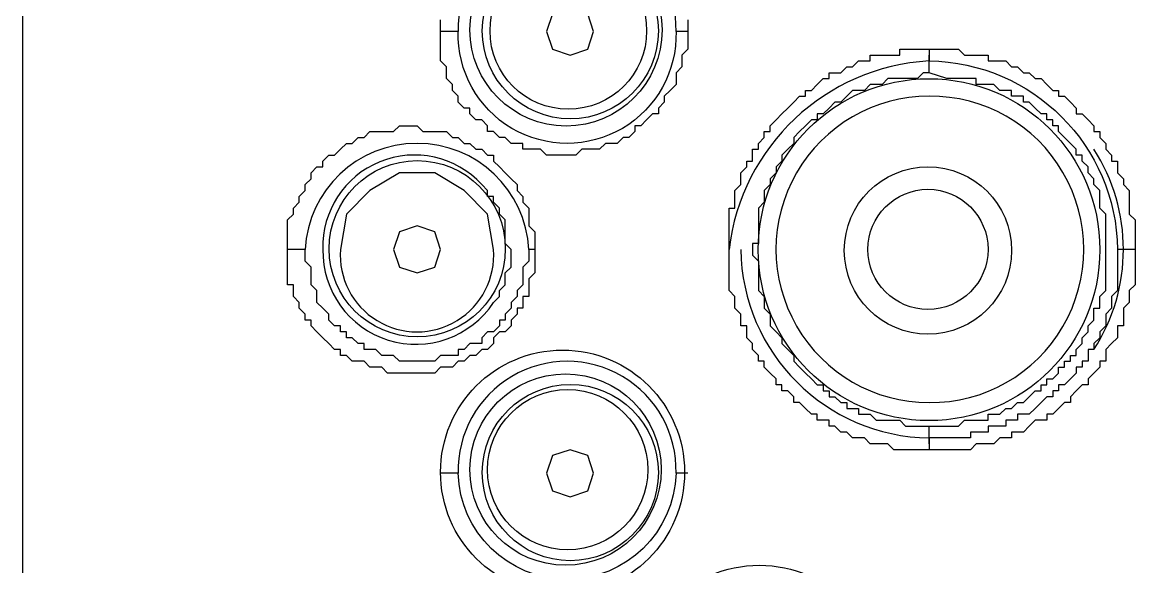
# Model space of a CAD drawing. Extents: x -1585 to -1165, y -4178 to -3881.
# Drawn here: x -1415.66 to -1409.94, y -3987.14 to -3984.39 of the extents above; entities that cross this region are included whole.
import ezdxf

# ---------------------------------------------------------------- set-up
doc = ezdxf.new("R2010")
doc.units = 0
doc.header["$LTSCALE"] = 7
doc.layers.add('DWG', color=7, linetype='CONTINUOUS')

msp = doc.modelspace()

# ---------------------------------------------------------------- linework, layer by layer
at = {"layer": 'DWG'}
for points in [[(-1406.4663, -4033.5221), (-1406.4663, -3967.1796), (-1415.6591, -3967.1796), (-1415.6591, -4033.5221)], [(-1412.7733, -3984.4346), (-1412.8031, -3984.3453), (-1412.8923, -3984.3156), (-1412.9816, -3984.3453), (-1413.0113, -3984.4346), (-1412.9816, -3984.5238), (-1412.8923, -3984.5536), (-1412.8031, -3984.5238)], [(-1412.0891, -3985.5353), (-1412.0891, -3985.4758), (-1412.0891, -3985.4461), (-1412.0891, -3985.4163), (-1412.0891, -3985.3866), (-1412.0891, -3985.3568), (-1412.0891, -3985.3271), (-1412.0593, -3985.3271), (-1412.0593, -3985.2973), (-1412.0593, -3985.2676), (-1412.0593, -3985.2378), (-1412.0296, -3985.2081), (-1412.0296, -3985.1783), (-1412.0296, -3985.1486), (-1411.9998, -3985.1188), (-1411.9998, -3985.0891), (-1411.9701, -3985.0891), (-1411.9701, -3985.0593), (-1411.9701, -3985.0296), (-1411.9403, -3985.0296), (-1411.9403, -3984.9998), (-1411.9106, -3984.9701), (-1411.9106, -3984.9403), (-1411.8808, -3984.9403), (-1411.8808, -3984.9106), (-1411.8511, -3984.8808), (-1411.8213, -3984.8511), (-1411.7916, -3984.8213), (-1411.7618, -3984.7916), (-1411.7321, -3984.7618), (-1411.7023, -3984.7618), (-1411.7023, -3984.7321), (-1411.6726, -3984.7321), (-1411.6428, -3984.7023), (-1411.6131, -3984.6726), (-1411.5833, -3984.6726), (-1411.5833, -3984.6428), (-1411.5536, -3984.6428), (-1411.5238, -3984.6428), (-1411.4941, -3984.6131), (-1411.4643, -3984.6131), (-1411.4346, -3984.5833), (-1411.4048, -3984.5833), (-1411.3751, -3984.5833), (-1411.3751, -3984.5536), (-1411.3453, -3984.5536), (-1411.3156, -3984.5536), (-1411.2858, -3984.5536), (-1411.2561, -3984.5536), (-1411.2263, -3984.5536), (-1411.2263, -3984.5238), (-1411.1966, -3984.5238), (-1411.1668, -3984.5238), (-1411.1073, -3984.5238), (-1411.0776, -3984.5238), (-1411.0181, -3984.5238), (-1410.9586, -3984.5238), (-1410.9288, -3984.5238), (-1410.8991, -3984.5536), (-1410.8693, -3984.5536), (-1410.8396, -3984.5536), (-1410.8098, -3984.5536), (-1410.7801, -3984.5536), (-1410.7801, -3984.5833), (-1410.7503, -3984.5833), (-1410.7206, -3984.5833), (-1410.6908, -3984.5833), (-1410.6611, -3984.6131), (-1410.6313, -3984.6131), (-1410.6016, -3984.6428), (-1410.5718, -3984.6428), (-1410.5421, -3984.6726), (-1410.5123, -3984.6726), (-1410.4826, -3984.7023), (-1410.4528, -3984.7321), (-1410.4231, -3984.7321), (-1410.4231, -3984.7618), (-1410.3933, -3984.7618), (-1410.3636, -3984.7916), (-1410.3338, -3984.8213), (-1410.3338, -3984.8511), (-1410.3041, -3984.8511), (-1410.2743, -3984.8808), (-1410.2446, -3984.9106), (-1410.2446, -3984.9403), (-1410.2148, -3984.9403), (-1410.2148, -3984.9701), (-1410.1851, -3984.9998), (-1410.1851, -3985.0296), (-1410.1553, -3985.0593), (-1410.1553, -3985.0891), (-1410.1256, -3985.0891), (-1410.1256, -3985.1188), (-1410.1256, -3985.1486), (-1410.0958, -3985.1783), (-1410.0958, -3985.2081), (-1410.0661, -3985.2378), (-1410.0661, -3985.2676), (-1410.0661, -3985.2973), (-1410.0661, -3985.3271), (-1410.0661, -3985.3568), (-1410.0363, -3985.3866), (-1410.0363, -3985.4163), (-1410.0363, -3985.4461), (-1410.0363, -3985.4758), (-1410.0363, -3985.5353), (-1410.0363, -3985.5948), (-1410.0363, -3985.6543), (-1410.0363, -3985.6841), (-1410.0363, -3985.7138), (-1410.0661, -3985.7436), (-1410.0661, -3985.7733), (-1410.0661, -3985.8031), (-1410.0958, -3985.8328), (-1410.0958, -3985.8626), (-1410.0958, -3985.8923), (-1410.0958, -3985.9221), (-1410.1256, -3985.9221), (-1410.1256, -3985.9518), (-1410.1256, -3985.9816), (-1410.1553, -3986.0113), (-1410.1851, -3986.0411), (-1410.1851, -3986.0708), (-1410.1851, -3986.1006), (-1410.2148, -3986.1006), (-1410.2148, -3986.1303), (-1410.2446, -3986.1601), (-1410.2743, -3986.1898), (-1410.2743, -3986.2196), (-1410.3041, -3986.2196), (-1410.3338, -3986.2493), (-1410.3636, -3986.2791), (-1410.3636, -3986.3088), (-1410.3933, -3986.3088), (-1410.4231, -3986.3386), (-1410.4528, -3986.3683), (-1410.4826, -3986.3683), (-1410.4826, -3986.3981), (-1410.5123, -3986.3981), (-1410.5421, -3986.3981), (-1410.5718, -3986.4278), (-1410.6016, -3986.4576), (-1410.6313, -3986.4576), (-1410.6611, -3986.4576), (-1410.6611, -3986.4873), (-1410.6908, -3986.4873), (-1410.7206, -3986.4873), (-1410.7503, -3986.5171), (-1410.7801, -3986.5171), (-1410.8098, -3986.5171), (-1410.8396, -3986.5171), (-1410.8693, -3986.5468), (-1410.8991, -3986.5468), (-1410.9288, -3986.5468), (-1410.9586, -3986.5468), (-1411.0181, -3986.5468), (-1411.0776, -3986.5468), (-1411.1073, -3986.5468), (-1411.1668, -3986.5468), (-1411.1966, -3986.5468), (-1411.2263, -3986.5468), (-1411.2561, -3986.5468), (-1411.2858, -3986.5171), (-1411.3156, -3986.5171), (-1411.3453, -3986.5171), (-1411.3751, -3986.5171), (-1411.4048, -3986.4873), (-1411.4346, -3986.4873), (-1411.4643, -3986.4873), (-1411.4941, -3986.4576), (-1411.5238, -3986.4576), (-1411.5536, -3986.4278), (-1411.5833, -3986.4278), (-1411.5833, -3986.3981), (-1411.6131, -3986.3981), (-1411.6428, -3986.3981), (-1411.6428, -3986.3683), (-1411.6726, -3986.3683), (-1411.7023, -3986.3386), (-1411.7321, -3986.3088), (-1411.7618, -3986.3088), (-1411.7618, -3986.2791), (-1411.7916, -3986.2493), (-1411.8213, -3986.2493), (-1411.8213, -3986.2196), (-1411.8511, -3986.2196), (-1411.8511, -3986.1898), (-1411.8808, -3986.1601), (-1411.9106, -3986.1303), (-1411.9106, -3986.1006), (-1411.9403, -3986.1006), (-1411.9403, -3986.0708), (-1411.9701, -3986.0411), (-1411.9701, -3986.0113), (-1411.9998, -3985.9816), (-1411.9998, -3985.9518), (-1411.9998, -3985.9221), (-1412.0296, -3985.9221), (-1412.0296, -3985.8923), (-1412.0296, -3985.8626), (-1412.0593, -3985.8328), (-1412.0593, -3985.8031), (-1412.0593, -3985.7733), (-1412.0891, -3985.7436), (-1412.0891, -3985.7138), (-1412.0891, -3985.6841), (-1412.0891, -3985.6543), (-1412.0891, -3985.5948)], [(-1411.0776, -3986.4278), (-1411.0181, -3986.4278), (-1410.9883, -3986.4278), (-1410.9288, -3986.4278), (-1410.8991, -3986.3981), (-1410.8693, -3986.3981), (-1410.8396, -3986.3981), (-1410.8098, -3986.3981), (-1410.7801, -3986.3981), (-1410.7801, -3986.3683), (-1410.7503, -3986.3683), (-1410.7206, -3986.3683), (-1410.6908, -3986.3386), (-1410.6611, -3986.3386), (-1410.6313, -3986.3088), (-1410.6016, -3986.3088), (-1410.5718, -3986.2791), (-1410.5421, -3986.2493), (-1410.5123, -3986.2493), (-1410.5123, -3986.2196), (-1410.4826, -3986.2196), (-1410.4826, -3986.1898), (-1410.4528, -3986.1898), (-1410.4231, -3986.1601), (-1410.4231, -3986.1303), (-1410.3933, -3986.1303), (-1410.3933, -3986.1006), (-1410.3636, -3986.1006), (-1410.3636, -3986.0708), (-1410.3338, -3986.0708), (-1410.3338, -3986.0411), (-1410.3041, -3986.0113), (-1410.3041, -3985.9816), (-1410.2743, -3985.9518), (-1410.2743, -3985.9221), (-1410.2446, -3985.8923), (-1410.2446, -3985.8626), (-1410.2446, -3985.8328), (-1410.2148, -3985.8328), (-1410.2148, -3985.8031), (-1410.2148, -3985.7733), (-1410.1851, -3985.7436), (-1410.1851, -3985.7138), (-1410.1851, -3985.6841), (-1410.1851, -3985.6543), (-1410.1851, -3985.6246), (-1410.1851, -3985.5948), (-1410.1851, -3985.5651), (-1410.1851, -3985.5353), (-1410.1851, -3985.5056), (-1410.1851, -3985.4758), (-1410.1851, -3985.4461), (-1410.1851, -3985.4163), (-1410.1851, -3985.3866), (-1410.1851, -3985.3568), (-1410.2148, -3985.3271), (-1410.2148, -3985.2973), (-1410.2148, -3985.2676), (-1410.2148, -3985.2378), (-1410.2446, -3985.2081), (-1410.2446, -3985.1783), (-1410.2743, -3985.1486), (-1410.2743, -3985.1188), (-1410.3041, -3985.0891), (-1410.3041, -3985.0593), (-1410.3338, -3985.0593), (-1410.3338, -3985.0296), (-1410.3636, -3984.9998), (-1410.3933, -3984.9701), (-1410.4231, -3984.9403), (-1410.4231, -3984.9106), (-1410.4528, -3984.9106), (-1410.4528, -3984.8808), (-1410.4826, -3984.8808), (-1410.4826, -3984.8511), (-1410.5123, -3984.8511), (-1410.5421, -3984.8213), (-1410.5718, -3984.7916), (-1410.6016, -3984.7916), (-1410.6016, -3984.7618), (-1410.6313, -3984.7618), (-1410.6611, -3984.7618), (-1410.6611, -3984.7321), (-1410.6908, -3984.7321), (-1410.7206, -3984.7321), (-1410.7503, -3984.7023), (-1410.7801, -3984.7023), (-1410.8098, -3984.7023), (-1410.8396, -3984.7023), (-1410.8396, -3984.6726), (-1410.8991, -3984.6726), (-1410.9288, -3984.6726), (-1410.9883, -3984.6726), (-1411.0776, -3984.6428), (-1411.1073, -3984.6428), (-1411.1371, -3984.6726), (-1411.1966, -3984.6726), (-1411.2263, -3984.6726), (-1411.2561, -3984.6726), (-1411.2858, -3984.6726), (-1411.3156, -3984.7023), (-1411.3453, -3984.7023), (-1411.3751, -3984.7023), (-1411.4048, -3984.7321), (-1411.4346, -3984.7321), (-1411.4643, -3984.7321), (-1411.4941, -3984.7618), (-1411.5238, -3984.7916), (-1411.5536, -3984.7916), (-1411.5833, -3984.8213), (-1411.6131, -3984.8511), (-1411.6428, -3984.8511), (-1411.6428, -3984.8808), (-1411.6726, -3984.8808), (-1411.7023, -3984.9106), (-1411.7321, -3984.9403), (-1411.7618, -3984.9701), (-1411.7618, -3984.9998), (-1411.7916, -3985.0296), (-1411.8213, -3985.0593), (-1411.8213, -3985.0891), (-1411.8511, -3985.1188), (-1411.8511, -3985.1486), (-1411.8808, -3985.1783), (-1411.8808, -3985.2081), (-1411.9106, -3985.2378), (-1411.9106, -3985.2676), (-1411.9106, -3985.2973), (-1411.9403, -3985.3271), (-1411.9403, -3985.3568), (-1411.9403, -3985.3866), (-1411.9403, -3985.4163), (-1411.9403, -3985.4461), (-1411.9403, -3985.4758), (-1411.9403, -3985.5056), (-1411.9701, -3985.5056), (-1411.9701, -3985.5353), (-1411.9701, -3985.5651), (-1411.9403, -3985.5948), (-1411.9403, -3985.6246), (-1411.9403, -3985.6543), (-1411.9403, -3985.6841), (-1411.9403, -3985.7138), (-1411.9403, -3985.7436), (-1411.9106, -3985.7733), (-1411.9106, -3985.8031), (-1411.9106, -3985.8328), (-1411.8808, -3985.8626), (-1411.8808, -3985.8923), (-1411.8808, -3985.9221), (-1411.8511, -3985.9518), (-1411.8213, -3985.9816), (-1411.8213, -3986.0113), (-1411.7916, -3986.0411), (-1411.7618, -3986.0708), (-1411.7618, -3986.1006), (-1411.7321, -3986.1303), (-1411.7023, -3986.1601), (-1411.6726, -3986.1898), (-1411.6428, -3986.2196), (-1411.6131, -3986.2196), (-1411.6131, -3986.2493), (-1411.5833, -3986.2493), (-1411.5833, -3986.2791), (-1411.5536, -3986.2791), (-1411.5238, -3986.3088), (-1411.4941, -3986.3088), (-1411.4941, -3986.3386), (-1411.4643, -3986.3386), (-1411.4346, -3986.3386), (-1411.4346, -3986.3683), (-1411.4048, -3986.3683), (-1411.3751, -3986.3683), (-1411.3453, -3986.3981), (-1411.3156, -3986.3981), (-1411.2858, -3986.3981), (-1411.2263, -3986.3981), (-1411.1966, -3986.4278), (-1411.1371, -3986.4278)], [(-1414.3203, -3985.5353), (-1414.3203, -3985.5056), (-1414.3203, -3985.4758), (-1414.3203, -3985.4461), (-1414.3203, -3985.4163), (-1414.3203, -3985.3866), (-1414.2906, -3985.3568), (-1414.2906, -3985.3271), (-1414.2608, -3985.2973), (-1414.2608, -3985.2676), (-1414.2311, -3985.2378), (-1414.2311, -3985.2081), (-1414.2013, -3985.1783), (-1414.2013, -3985.1486), (-1414.1716, -3985.1188), (-1414.1418, -3985.1188), (-1414.1418, -3985.0891), (-1414.1121, -3985.0593), (-1414.0823, -3985.0593), (-1414.0526, -3985.0296), (-1414.0228, -3984.9998), (-1413.9931, -3984.9998), (-1413.9633, -3984.9701), (-1413.9336, -3984.9701), (-1413.9038, -3984.9403), (-1413.8741, -3984.9403), (-1413.8443, -3984.9403), (-1413.8146, -3984.9403), (-1413.7848, -3984.9403), (-1413.7551, -3984.9106), (-1413.7253, -3984.9106), (-1413.6956, -3984.9106), (-1413.6658, -3984.9106), (-1413.6361, -3984.9403), (-1413.6063, -3984.9403), (-1413.5766, -3984.9403), (-1413.5468, -3984.9403), (-1413.5171, -3984.9403), (-1413.4873, -3984.9701), (-1413.4576, -3984.9701), (-1413.4278, -3984.9998), (-1413.3981, -3984.9998), (-1413.3683, -3985.0296), (-1413.3386, -3985.0296), (-1413.3088, -3985.0593), (-1413.2791, -3985.0593), (-1413.2791, -3985.0891), (-1413.2493, -3985.1188), (-1413.2196, -3985.1486), (-1413.1898, -3985.1783), (-1413.1601, -3985.2081), (-1413.1601, -3985.2378), (-1413.1303, -3985.2676), (-1413.1303, -3985.2973), (-1413.1006, -3985.3271), (-1413.1006, -3985.3568), (-1413.1006, -3985.3866), (-1413.1006, -3985.4163), (-1413.0708, -3985.4461), (-1413.0708, -3985.4758), (-1413.0708, -3985.5056), (-1413.0708, -3985.5353), (-1413.0708, -3985.5651), (-1413.0708, -3985.6246), (-1413.0708, -3985.6543), (-1413.1006, -3985.6841), (-1413.1006, -3985.7138), (-1413.1006, -3985.7436), (-1413.1006, -3985.7733), (-1413.1303, -3985.7733), (-1413.1303, -3985.8031), (-1413.1303, -3985.8328), (-1413.1601, -3985.8328), (-1413.1601, -3985.8626), (-1413.1898, -3985.8923), (-1413.1898, -3985.9221), (-1413.2196, -3985.9518), (-1413.2493, -3985.9518), (-1413.2791, -3985.9816), (-1413.2791, -3986.0113), (-1413.3088, -3986.0411), (-1413.3386, -3986.0411), (-1413.3683, -3986.0708), (-1413.3981, -3986.0708), (-1413.4278, -3986.1006), (-1413.4576, -3986.1006), (-1413.4873, -3986.1303), (-1413.5171, -3986.1303), (-1413.5468, -3986.1303), (-1413.5766, -3986.1601), (-1413.6063, -3986.1601), (-1413.6361, -3986.1601), (-1413.6658, -3986.1601), (-1413.6956, -3986.1601), (-1413.7253, -3986.1601), (-1413.7551, -3986.1601), (-1413.7848, -3986.1601), (-1413.8146, -3986.1601), (-1413.8443, -3986.1303), (-1413.8741, -3986.1303), (-1413.9038, -3986.1303), (-1413.9336, -3986.1006), (-1413.9633, -3986.1006), (-1413.9931, -3986.1006), (-1414.0228, -3986.0708), (-1414.0526, -3986.0708), (-1414.0526, -3986.0411), (-1414.0823, -3986.0411), (-1414.1121, -3986.0113), (-1414.1418, -3985.9816), (-1414.1716, -3985.9518), (-1414.2013, -3985.9221), (-1414.2013, -3985.8923), (-1414.2311, -3985.8923), (-1414.2311, -3985.8626), (-1414.2608, -3985.8328), (-1414.2608, -3985.8031), (-1414.2906, -3985.7733), (-1414.2906, -3985.7436), (-1414.2906, -3985.7138), (-1414.3203, -3985.7138), (-1414.3203, -3985.6841), (-1414.3203, -3985.6543), (-1414.3203, -3985.6246)], [(-1413.5468, -3985.5353), (-1413.5766, -3985.4461), (-1413.6658, -3985.4163), (-1413.7551, -3985.4461), (-1413.7848, -3985.5353), (-1413.7551, -3985.6246), (-1413.6658, -3985.6543), (-1413.5766, -3985.6246)], [(-1412.7733, -3986.6658), (-1412.8031, -3986.5766), (-1412.8923, -3986.5468), (-1412.9816, -3986.5766), (-1413.0113, -3986.6658), (-1412.9816, -3986.7551), (-1412.8923, -3986.7848), (-1412.8031, -3986.7551)]]:
    msp.add_lwpolyline(points, close=True, dxfattribs=at)
for points in [[(-1412.2973, -3984.3751), (-1412.2973, -3984.4048), (-1412.2973, -3984.4346), (-1412.2973, -3984.4643), (-1412.2973, -3984.4941), (-1412.2973, -3984.5238), (-1412.3271, -3984.5536), (-1412.3271, -3984.5833), (-1412.3271, -3984.6131), (-1412.3568, -3984.6428), (-1412.3568, -3984.6726), (-1412.3568, -3984.7023), (-1412.3866, -3984.7321), (-1412.4163, -3984.7618), (-1412.4163, -3984.7916), (-1412.4461, -3984.8213), (-1412.4461, -3984.8511), (-1412.4758, -3984.8511), (-1412.5056, -3984.8808), (-1412.5353, -3984.9106), (-1412.5651, -3984.9106), (-1412.5651, -3984.9403), (-1412.5948, -3984.9701), (-1412.6246, -3984.9701), (-1412.6543, -3984.9998), (-1412.6841, -3984.9998), (-1412.7138, -3984.9998), (-1412.7436, -3985.0296), (-1412.7733, -3985.0296), (-1412.8031, -3985.0296), (-1412.8328, -3985.0296), (-1412.8626, -3985.0593), (-1412.8923, -3985.0593), (-1412.9221, -3985.0593), (-1412.9518, -3985.0593), (-1412.9816, -3985.0593), (-1413.0113, -3985.0593), (-1413.0411, -3985.0296), (-1413.0708, -3985.0296), (-1413.1006, -3985.0296), (-1413.1303, -3985.0296), (-1413.1303, -3984.9998), (-1413.1601, -3984.9998), (-1413.1898, -3984.9998), (-1413.2196, -3984.9701), (-1413.2493, -3984.9701), (-1413.2791, -3984.9403), (-1413.3088, -3984.9403), (-1413.3088, -3984.9106), (-1413.3386, -3984.8808), (-1413.3683, -3984.8808), (-1413.3981, -3984.8511), (-1413.3981, -3984.8213), (-1413.4278, -3984.8213), (-1413.4576, -3984.7916), (-1413.4576, -3984.7618), (-1413.4873, -3984.7321), (-1413.4873, -3984.7023), (-1413.5171, -3984.6726), (-1413.5171, -3984.6428), (-1413.5171, -3984.6131), (-1413.5468, -3984.5833), (-1413.5468, -3984.5536), (-1413.5468, -3984.5238), (-1413.5468, -3984.4941), (-1413.5468, -3984.4346), (-1413.5468, -3984.4048), (-1413.5468, -3984.3751)], [(-1411.0776, -3984.6428), (-1411.0776, -3984.6131), (-1411.0776, -3984.5833), (-1411.0776, -3984.5536)], [(-1413.0708, -3985.5353), (-1413.1006, -3985.5353), (-1413.1006, -3985.5651), (-1413.1006, -3985.5948), (-1413.1303, -3985.6246), (-1413.1303, -3985.6543), (-1413.1303, -3985.6841), (-1413.1303, -3985.7138), (-1413.1601, -3985.7436), (-1413.1601, -3985.7733), (-1413.1898, -3985.8031), (-1413.1898, -3985.8328), (-1413.2196, -3985.8626), (-1413.2196, -3985.8923), (-1413.2493, -3985.8923), (-1413.2493, -3985.9221), (-1413.2791, -3985.9518), (-1413.3088, -3985.9518), (-1413.3386, -3985.9816), (-1413.3386, -3986.0113), (-1413.3683, -3986.0113), (-1413.3981, -3986.0113), (-1413.4278, -3986.0411), (-1413.4576, -3986.0411), (-1413.4576, -3986.0708), (-1413.4873, -3986.0708), (-1413.5171, -3986.0708), (-1413.5468, -3986.0708), (-1413.5766, -3986.1006), (-1413.6063, -3986.1006), (-1413.6361, -3986.1006), (-1413.6658, -3986.1006), (-1413.6956, -3986.1006), (-1413.7253, -3986.1006), (-1413.7551, -3986.1006), (-1413.7848, -3986.0708), (-1413.8146, -3986.0708), (-1413.8443, -3986.0708), (-1413.8741, -3986.0411), (-1413.9038, -3986.0411), (-1413.9336, -3986.0411), (-1413.9336, -3986.0113), (-1413.9633, -3986.0113), (-1413.9931, -3985.9816), (-1414.0228, -3985.9816), (-1414.0228, -3985.9518), (-1414.0526, -3985.9518), (-1414.0526, -3985.9221), (-1414.0823, -3985.9221), (-1414.1121, -3985.8923), (-1414.1121, -3985.8626), (-1414.1418, -3985.8328), (-1414.1716, -3985.8031), (-1414.1716, -3985.7733), (-1414.1716, -3985.7436), (-1414.2013, -3985.7138), (-1414.2013, -3985.6841), (-1414.2013, -3985.6543), (-1414.2013, -3985.6246), (-1414.2311, -3985.5948), (-1414.2311, -3985.5651), (-1414.2311, -3985.5353), (-1414.2608, -3985.5353), (-1414.2906, -3985.5353), (-1414.3203, -3985.5353)], [(-1410.0363, -3985.5353), (-1410.0661, -3985.5353), (-1410.0958, -3985.5353), (-1410.1256, -3985.5353), (-1410.1256, -3985.5651), (-1410.1256, -3985.5948), (-1410.1256, -3985.6246), (-1410.1256, -3985.6543), (-1410.1256, -3985.6841), (-1410.1256, -3985.7138), (-1410.1256, -3985.7436), (-1410.1553, -3985.7733), (-1410.1553, -3985.8031), (-1410.1553, -3985.8328), (-1410.1851, -3985.8626), (-1410.1851, -3985.8923), (-1410.1851, -3985.9221), (-1410.2148, -3985.9518), (-1410.2148, -3985.9816), (-1410.2446, -3986.0113), (-1410.2446, -3986.0411), (-1410.2743, -3986.0411), (-1410.2743, -3986.0708), (-1410.2743, -3986.1006), (-1410.3041, -3986.1006), (-1410.3041, -3986.1303), (-1410.3338, -3986.1303), (-1410.3338, -3986.1601), (-1410.3636, -3986.1898), (-1410.3933, -3986.2196), (-1410.4231, -3986.2196), (-1410.4231, -3986.2493), (-1410.4528, -3986.2493), (-1410.4528, -3986.2791), (-1410.4826, -3986.2791), (-1410.5123, -3986.3088), (-1410.5421, -3986.3386), (-1410.5718, -3986.3683), (-1410.6016, -3986.3683), (-1410.6313, -3986.3683), (-1410.6313, -3986.3981), (-1410.6611, -3986.3981), (-1410.6908, -3986.3981), (-1410.6908, -3986.4278), (-1410.7206, -3986.4278), (-1410.7503, -3986.4278), (-1410.7801, -3986.4278), (-1410.7801, -3986.4576), (-1410.8098, -3986.4576), (-1410.8396, -3986.4576), (-1410.8693, -3986.4576), (-1410.8693, -3986.4873), (-1410.8991, -3986.4873), (-1410.9288, -3986.4873), (-1410.9586, -3986.4873), (-1410.9883, -3986.4873), (-1411.0181, -3986.4873), (-1411.0478, -3986.4873), (-1411.0776, -3986.4873), (-1411.0776, -3986.5171), (-1411.0776, -3986.5468)], [(-1411.0776, -3986.5171), (-1411.0776, -3986.4873), (-1411.0776, -3986.4576), (-1411.0776, -3986.4278)]]:
    msp.add_lwpolyline(points, dxfattribs=at)
for points in [[(-1412.2973, -3984.4346), (-1412.3271, -3984.4346), (-1412.3568, -3984.4346, -1.027392), (-1413.4576, -3984.4346), (-1413.4873, -3984.4346), (-1413.5171, -3984.4346), (-1413.5468, -3984.4346)], [(-1411.0776, -3984.5238), (-1411.0776, -3984.5536), (-1411.0776, -3984.5833, -0.406591), (-1410.1256, -3985.5353)], [(-1412.2973, -3986.6658), (-1412.3271, -3986.6658), (-1412.3568, -3986.6658, -0.973338), (-1413.4576, -3986.6658), (-1413.4873, -3986.6658), (-1413.5171, -3986.6658), (-1413.5468, -3986.6658)]]:
    msp.add_lwpolyline(points, format="xyb", dxfattribs=at)
for points in [[(-1411.0776, -3986.3088, 1.01005), (-1411.0776, -3984.7618, 1.00074)], [(-1414.1418, -3985.5353, 0.751306), (-1413.2791, -3985.8031), (-1413.2493, -3985.7733), (-1413.2493, -3985.7436), (-1413.2196, -3985.7138), (-1413.2196, -3985.6841), (-1413.2196, -3985.6543), (-1413.1898, -3985.6246), (-1413.1898, -3985.5948), (-1413.1898, -3985.5651), (-1413.1898, -3985.5353), (-1413.2196, -3985.5056), (-1413.2196, -3985.4758), (-1413.2196, -3985.4461), (-1413.2196, -3985.4163), (-1413.2196, -3985.3866), (-1413.2493, -3985.3568), (-1413.2493, -3985.3271), (-1413.2791, -3985.2973), (-1413.2791, -3985.2676), (-1413.3088, -3985.2676), (-1413.3088, -3985.2378), (-1413.3386, -3985.2081, 0.694377)], [(-1413.2791, -3985.5353), (-1413.3088, -3985.3568), (-1413.4278, -3985.2378), (-1413.5766, -3985.1486), (-1413.7551, -3985.1486), (-1413.9038, -3985.2378), (-1414.0228, -3985.3568), (-1414.0526, -3985.5353, 1.076923)]]:
    msp.add_lwpolyline(points, format="xyb", close=True, dxfattribs=at)
for centre, radius in [((-1412.9127, -3984.4267), 0.4854), ((-1412.8912, -3984.4311), 0.4451), ((-1412.9012, -3984.4316), 0.3957), ((-1411.0782, -3985.5368), 0.8633), ((-1413.6647, -3985.5319), 0.4451), ((-1411.0837, -3985.5406), 0.4227), ((-1411.0835, -3985.5353), 0.3035), ((-1412.9304, -3986.6605), 0.6165), ((-1412.9152, -3986.6473), 0.4833), ((-1412.8912, -3986.6624), 0.4451), ((-1412.9044, -3986.6481), 0.4048), ((-1411.936, -3987.7596), 0.6291)]:
    msp.add_circle(centre, radius, dxfattribs=at)
for centre, radius, start, end in [((-1412.9072, -3984.4197), 0.5506, 358.4518, 181.5482), ((-1411.0148, -3985.6634), 1.0819, 93.3279, 173.2007), ((-1413.6658, -3985.5659), 0.5661, 3.0963, 176.9037), ((-1411.03, -3985.5353), 0.9342, 327.2209, 32.7791), ((-1411.065, -3985.5227), 0.9647, 180.7476, 269.2524), ((-1412.9072, -3986.6509), 0.5506, 358.4518, 181.5482)]:
    msp.add_arc(centre, radius, start, end, dxfattribs=at)

doc.saveas('drawing.dxf')
